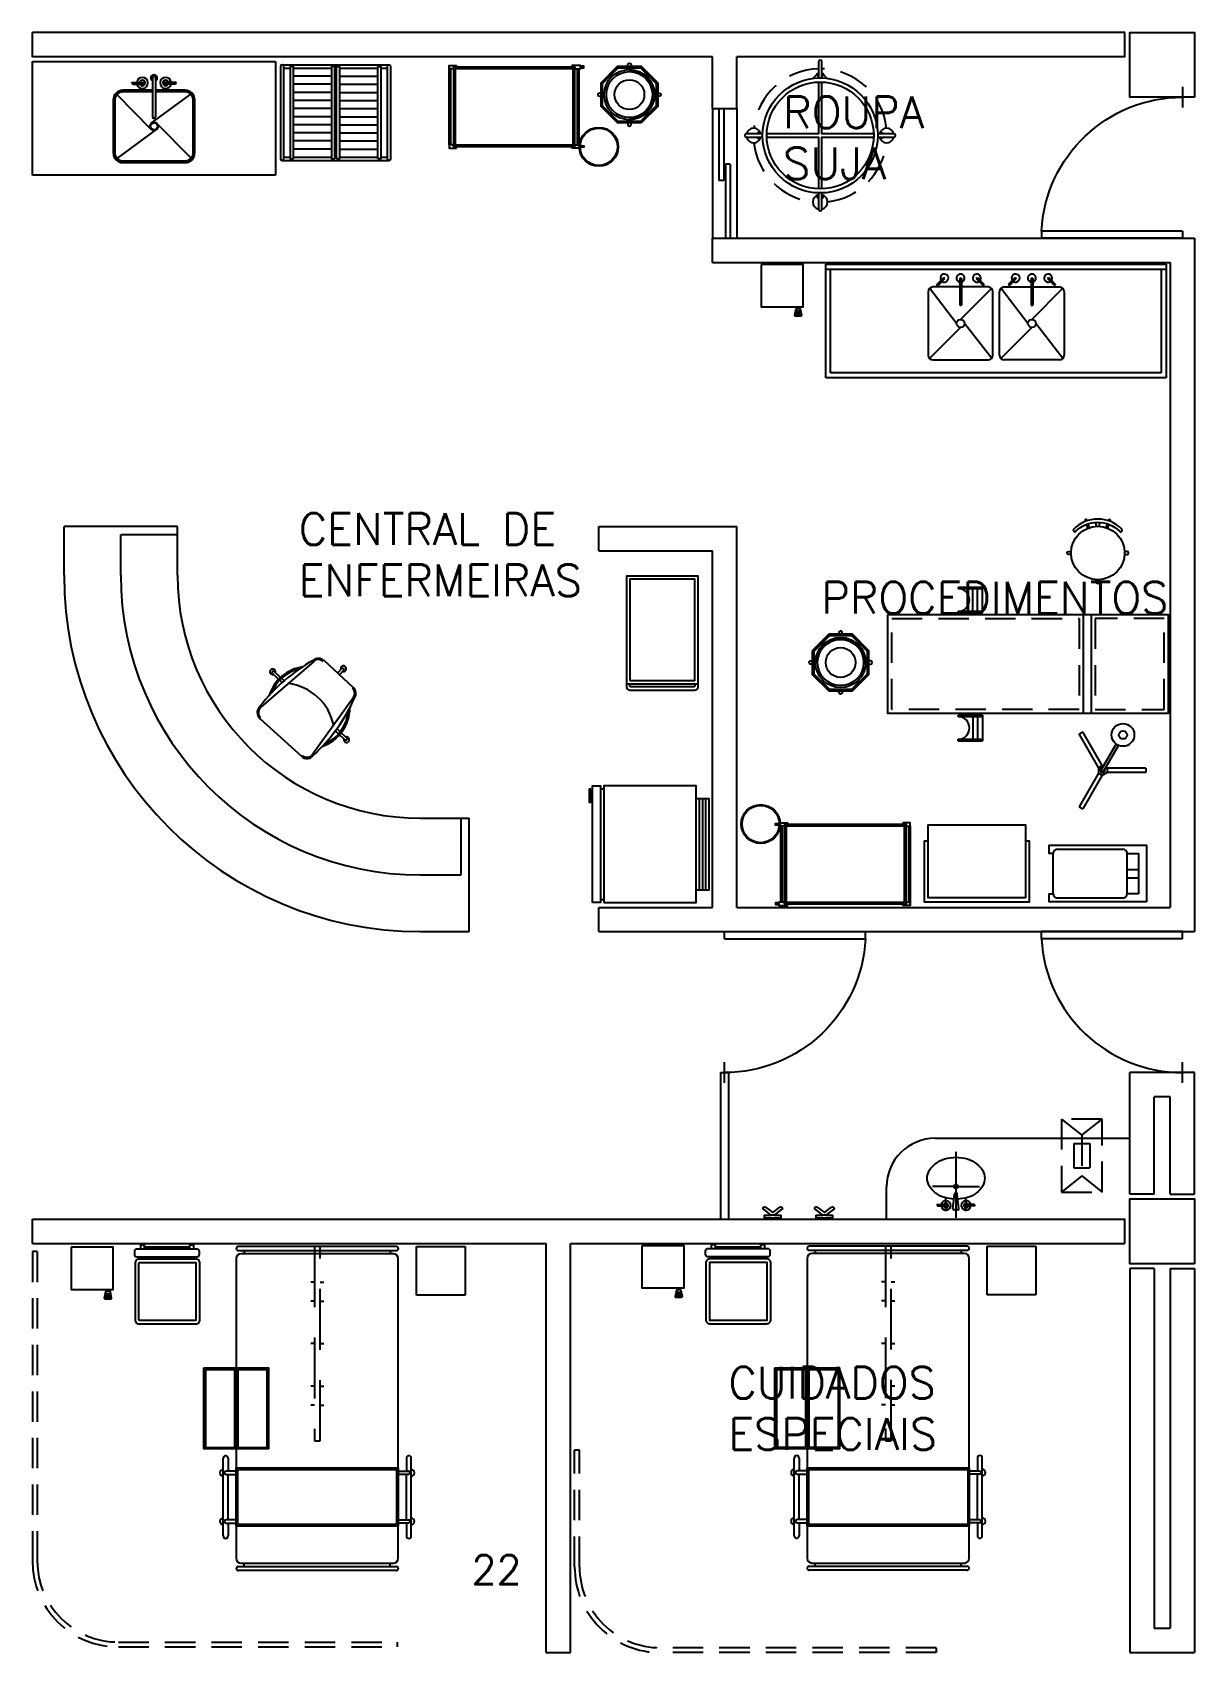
# Model space of a CAD drawing. Extents: x -358 to -207, y -206 to -105.
# Drawn here: x -288.48 to -281.31, y -165.43 to -155.43 of the extents above; entities that cross this region are included whole.
import ezdxf
from ezdxf.enums import TextEntityAlignment as Align

# ---------------------------------------------------------------- set-up
doc = ezdxf.new("R2010")
doc.units = 0
doc.header["$LTSCALE"] = 1.5
doc.header["$MEASUREMENT"] = 0
for name, pattern in [('$RECOVER_931206015150-52', [0]), ('HIDDEN', [0.375, 0.25, -0.125]), ('HIDDEN2', [0.1875, 0.125, -0.0625])]:
    doc.linetypes.add(name, pattern=pattern)
doc.layers.get('0').update_dxf_attribs({"linetype": 'CONTINUOUS'})
for name, color, linetype in [('8CMOB01', 8, 'CONTINUOUS'), ('9CCOLUMNA', 5, 'CONTINUOUS'), ('CCPTAS', 6, 'CONTINUOUS'), ('MSAN', 6, 'CONTINUOUS'), ('RCMURO01', 3, 'CONTINUOUS'), ('ZCTEXT01', 2, 'CONTINUOUS')]:
    doc.layers.add(name, color=color, linetype=linetype)
doc.styles.add('REG-60', font='ROMANS.shx', dxfattribs={"height": 0.195})
doc.styles.add('REG-80', font='ROMANS.shx', dxfattribs={"height": 0.27})

# ---------------------------------------------------------------- blocks, each defined once
blk = doc.blocks.new('PTA-D')
for p, q in [((0.95, 0), (0.95, 1)), ((0.95, 1), (1, 1)), ((1, 0), (1, 1)), ((-0.073, 0), (0.073, 0)), ((0.95, 0), (1, 0))]:
    blk.add_line(p, q)
blk.add_arc((1.002, -0.001), 1.002, 92.9928, 179.9448)
blk = doc.blocks.new('CORTINA1')
at = {"layer": '8CMOB01', "color": 8, "linetype": 'HIDDEN2'}
for p, q in [((-0.015, 0), (-0.015, -1.7)), ((-0.015, 0), (0.015, 0)), ((0.015, 0), (0.015, -1.7)), ((-0.515, -2.2), (-1.235, -2.2)), ((-0.515, -2.23), (-1.235, -2.23))]:
    blk.add_line(p, q, dxfattribs=at)
at = {"layer": '8CMOB01', "color": 8}
blk.add_line((-1.235, -2.2), (-1.235, -2.23), dxfattribs=at)
at = {"layer": '8CMOB01', "color": 8, "linetype": 'HIDDEN2'}
for radius in [0.5, 0.53]:
    blk.add_arc((-0.515, -1.7), radius, 270, 0, dxfattribs=at)
blk = doc.blocks.new('GAN-P')
blk.add_line((-0.009, -0.02), (0.009, -0.02))
blk.add_lwpolyline([(-0.044, -0.068, -1.447021), (-0.049, -0.05), (-0.009, -0.02), (-0.05, -0.02), (-0.05, 0), (0.05, 0), (0.05, -0.02), (0.009, -0.02), (0.049, -0.05, -1.447005), (0.044, -0.068), (0, -0.035), (-0.044, -0.068)], format="xyb", close=True)

msp = doc.modelspace()

# ---------------------------------------------------------------- linework, layer by layer
at = {"layer": '8CMOB01'}
for p, q in [((-286.94, -155.63), (-286.28, -155.63)), ((-286.93, -155.65), (-286.89, -155.65)), ((-286.63, -155.7), (-286.875, -155.7)), ((-286.87, -155.65), (-286.635, -155.65)), ((-286.615, -155.65), (-286.605, -155.65)), ((-286.59, -155.7), (-286.345, -155.7)), ((-286.585, -155.65), (-286.35, -155.65)), ((-286.33, -155.65), (-286.29, -155.65)), ((-285.908, -156.124), (-285.908, -155.654)), ((-285.898, -156.124), (-285.898, -155.654)), ((-285.118, -156.124), (-285.118, -155.654)), ((-285.108, -156.124), (-285.108, -155.654)), ((-283.63, -155.68), (-283.667, -155.717)), ((-283.61, -155.68), (-283.574, -155.717)), ((-286.63, -155.75), (-286.875, -155.75)), ((-286.63, -155.8), (-286.875, -155.8)), ((-286.59, -155.75), (-286.345, -155.75)), ((-286.59, -155.8), (-286.345, -155.8)), ((-286.63, -155.85), (-286.875, -155.85)), ((-286.63, -155.9), (-286.875, -155.9)), ((-286.59, -155.85), (-286.345, -155.85)), ((-286.59, -155.9), (-286.345, -155.9)), ((-286.63, -155.95), (-286.875, -155.95)), ((-286.63, -156), (-286.875, -156)), ((-286.59, -155.95), (-286.345, -155.95)), ((-286.59, -156), (-286.345, -156)), ((-286.63, -156.05), (-286.875, -156.05)), ((-286.63, -156.1), (-286.875, -156.1)), ((-286.59, -156.05), (-286.345, -156.05)), ((-286.59, -156.1), (-286.345, -156.1)), ((-286.93, -156.2), (-286.89, -156.2)), ((-286.63, -156.15), (-286.875, -156.15)), ((-286.87, -156.2), (-286.635, -156.2)), ((-286.615, -156.2), (-286.605, -156.2)), ((-286.59, -156.15), (-286.345, -156.15)), ((-286.585, -156.2), (-286.35, -156.2)), ((-286.33, -156.2), (-286.29, -156.2)), ((-286.94, -156.22), (-286.28, -156.22)), ((-283.984, -157.123), (-283.755, -157.123)), ((-283.777, -157.178), (-283.736, -157.178)), ((-283.776, -157.173), (-283.736, -157.173)), ((-283.775, -157.168), (-283.737, -157.168)), ((-283.774, -157.163), (-283.738, -157.163)), ((-283.773, -157.158), (-283.739, -157.158)), ((-283.772, -157.153), (-283.74, -157.153)), ((-283.771, -157.148), (-283.741, -157.148)), ((-283.759, -157.133), (-283.759, -157.123)), ((-283.754, -157.133), (-283.754, -157.123)), ((-281.984, -158.448), (-281.985, -158.443)), ((-281.968, -158.49), (-281.977, -158.466)), ((-281.959, -158.487), (-281.967, -158.463)), ((-281.917, -158.479), (-281.917, -158.454)), ((-281.897, -158.479), (-281.897, -158.454)), ((-281.855, -158.487), (-281.847, -158.463)), ((-281.846, -158.49), (-281.838, -158.466)), ((-281.831, -158.448), (-281.829, -158.443)), ((-282.769, -158.853), (-282.619, -158.853)), ((-282.769, -158.853), (-282.769, -158.863)), ((-282.769, -158.863), (-282.619, -158.863)), ((-282.679, -159.003), (-282.679, -158.863)), ((-282.649, -159.003), (-282.649, -158.863)), ((-282.619, -159.013), (-282.619, -158.853)), ((-282.769, -159.003), (-282.619, -159.003)), ((-282.769, -159.003), (-282.769, -159.013)), ((-282.769, -159.013), (-282.619, -159.013)), ((-281.998, -159.023), (-281.998, -159.631)), ((-281.948, -159.023), (-281.948, -159.631)), ((-286.743, -159.312), (-287.071, -159.594)), ((-286.993, -159.371), (-287.004, -159.383)), ((-286.961, -159.422), (-287.004, -159.383)), ((-286.949, -159.411), (-286.993, -159.371)), ((-286.501, -159.473), (-286.681, -159.307)), ((-286.597, -159.384), (-286.567, -159.351)), ((-286.585, -159.395), (-286.555, -159.363)), ((-286.555, -159.363), (-286.567, -159.351)), ((-286.939, -159.442), (-286.954, -159.428)), ((-286.926, -159.431), (-286.943, -159.416)), ((-286.499, -159.535), (-286.752, -159.886)), ((-287.077, -159.664), (-286.82, -159.898)), ((-282.769, -159.653), (-282.769, -159.643)), ((-282.769, -159.643), (-282.619, -159.643)), ((-282.769, -159.653), (-282.619, -159.653)), ((-282.679, -159.653), (-282.679, -159.793)), ((-282.649, -159.653), (-282.649, -159.793)), ((-282.619, -159.643), (-282.619, -159.803)), ((-286.612, -159.741), (-286.592, -159.759)), ((-286.602, -159.727), (-286.581, -159.747)), ((-286.585, -159.765), (-286.547, -159.8)), ((-286.575, -159.752), (-286.536, -159.788)), ((-286.547, -159.8), (-286.536, -159.788)), ((-282.769, -159.803), (-282.769, -159.793)), ((-282.769, -159.793), (-282.619, -159.793)), ((-282.022, -159.759), (-282, -159.747)), ((-281.902, -159.967), (-282.022, -159.759)), ((-281.88, -159.955), (-282, -159.747)), ((-282.769, -159.803), (-282.619, -159.803)), ((-281.884, -159.98), (-281.793, -159.823)), ((-281.871, -159.988), (-281.78, -159.831)), ((-281.902, -159.967), (-281.88, -159.955)), ((-281.902, -159.967), (-281.902, -160.002)), ((-281.872, -159.959), (-281.88, -159.955)), ((-281.88, -160.014), (-281.85, -159.997)), ((-281.85, -159.972), (-281.858, -159.967)), ((-281.61, -159.972), (-281.85, -159.972)), ((-281.85, -159.972), (-281.85, -159.997)), ((-281.61, -159.997), (-281.85, -159.997)), ((-281.61, -159.972), (-281.61, -159.997)), ((-281.902, -160.002), (-282.022, -160.21)), ((-281.88, -160.014), (-282, -160.222)), ((-281.902, -160.002), (-281.88, -160.014)), ((-282.022, -160.21), (-282, -160.222)), ((-283.865, -160.328), (-283.865, -160.798)), ((-283.855, -160.328), (-283.855, -160.798)), ((-283.075, -160.328), (-283.075, -160.798)), ((-283.065, -160.328), (-283.065, -160.798)), ((-282.157, -160.472), (-281.752, -160.472)), ((-281.727, -160.597), (-281.657, -160.597)), ((-281.727, -160.647), (-281.657, -160.647)), ((-286.705, -162.923), (-286.74, -162.923)), ((-283.183, -162.922), (-283.218, -162.922)), ((-288.242, -163.188), (-288.014, -163.188)), ((-288.017, -163.198), (-288.017, -163.188)), ((-288.012, -163.198), (-288.012, -163.188)), ((-286.74, -163.143), (-286.763, -163.143)), ((-286.705, -163.143), (-286.682, -163.143)), ((-284.72, -163.179), (-284.492, -163.179)), ((-284.495, -163.189), (-284.495, -163.179)), ((-284.49, -163.189), (-284.49, -163.179)), ((-283.218, -163.142), (-283.241, -163.142)), ((-283.183, -163.142), (-283.16, -163.142)), ((-288.035, -163.239), (-287.994, -163.239)), ((-288.035, -163.244), (-287.994, -163.244)), ((-288.034, -163.234), (-287.995, -163.234)), ((-288.033, -163.229), (-287.996, -163.229)), ((-288.032, -163.224), (-287.997, -163.224)), ((-288.031, -163.219), (-287.998, -163.219)), ((-288.03, -163.214), (-287.999, -163.214)), ((-286.74, -163.26), (-286.763, -163.26)), ((-286.705, -163.26), (-286.682, -163.26)), ((-284.513, -163.235), (-284.472, -163.235)), ((-284.512, -163.23), (-284.472, -163.23)), ((-284.511, -163.22), (-284.474, -163.22)), ((-284.511, -163.225), (-284.473, -163.225)), ((-284.51, -163.215), (-284.475, -163.215)), ((-284.509, -163.21), (-284.476, -163.21)), ((-284.508, -163.205), (-284.477, -163.205)), ((-283.218, -163.259), (-283.241, -163.259)), ((-283.183, -163.259), (-283.16, -163.259)), ((-286.74, -163.523), (-286.763, -163.523)), ((-286.705, -163.523), (-286.682, -163.523)), ((-283.218, -163.522), (-283.241, -163.522)), ((-283.183, -163.522), (-283.16, -163.522)), ((-286.74, -163.786), (-286.763, -163.786)), ((-286.705, -163.786), (-286.682, -163.786)), ((-283.218, -163.784), (-283.241, -163.784)), ((-283.183, -163.784), (-283.16, -163.784)), ((-286.74, -163.903), (-286.763, -163.903)), ((-286.705, -163.903), (-286.682, -163.903)), ((-283.218, -163.901), (-283.241, -163.901)), ((-283.183, -163.901), (-283.16, -163.901)), ((-286.74, -164.123), (-286.705, -164.123)), ((-283.218, -164.122), (-283.183, -164.122))]:
    msp.add_line(p, q, dxfattribs=at)
at = {"layer": '8CMOB01', "ltscale": 0.06}
for p, q in [((-287.585, -158.48), (-288.285, -158.48)), ((-288.285, -158.78), (-288.285, -158.48)), ((-287.585, -158.78), (-287.585, -158.48)), ((-287.935, -158.78), (-287.935, -158.53)), ((-287.585, -158.53), (-287.935, -158.53)), ((-286.085, -160.28), (-285.785, -160.28)), ((-285.835, -160.63), (-285.835, -160.28)), ((-285.785, -160.98), (-285.785, -160.28)), ((-286.085, -160.63), (-285.835, -160.63)), ((-286.085, -160.98), (-285.785, -160.98))]:
    msp.add_line(p, q, dxfattribs=at)
at = {"layer": '8CMOB01', "color": 8}
for p, q in [((-284.955, -160.101), (-284.975, -160.101)), ((-284.365, -160.721), (-284.365, -160.161)), ((-284.345, -160.721), (-284.345, -160.161)), ((-284.325, -160.721), (-284.325, -160.161)), ((-287.223, -162.998), (-287.223, -164.848)), ((-286.235, -162.923), (-287.21, -162.923)), ((-287.21, -162.948), (-286.235, -162.948)), ((-286.253, -162.968), (-287.193, -162.968)), ((-287.173, -162.948), (-287.173, -162.968)), ((-286.273, -162.948), (-286.273, -162.968)), ((-286.223, -164.848), (-286.223, -162.998)), ((-286.111, -163.223), (-286.111, -162.923)), ((-286.111, -162.923), (-285.811, -162.923)), ((-285.811, -162.923), (-285.811, -163.223)), ((-283.7, -162.997), (-283.7, -164.847)), ((-282.713, -162.922), (-283.688, -162.922)), ((-283.688, -162.947), (-282.713, -162.947)), ((-282.73, -162.967), (-283.67, -162.967)), ((-283.65, -162.947), (-283.65, -162.967)), ((-282.75, -162.947), (-282.75, -162.967)), ((-282.7, -164.847), (-282.7, -162.997)), ((-282.589, -163.222), (-282.589, -162.922)), ((-282.589, -162.922), (-282.289, -162.922)), ((-282.289, -162.922), (-282.289, -163.222)), ((-285.811, -163.223), (-286.111, -163.223)), ((-282.289, -163.222), (-282.589, -163.222)), ((-287.303, -164.71), (-287.303, -164.23)), ((-287.273, -164.23), (-287.273, -164.31)), ((-287.223, -164.29), (-286.223, -164.29)), ((-287.223, -164.65), (-287.223, -164.29)), ((-286.223, -164.29), (-286.223, -164.65)), ((-286.173, -164.23), (-286.173, -164.31)), ((-286.143, -164.71), (-286.143, -164.23)), ((-283.78, -164.709), (-283.78, -164.229)), ((-283.75, -164.229), (-283.75, -164.309)), ((-283.7, -164.289), (-282.7, -164.289)), ((-283.7, -164.649), (-283.7, -164.289)), ((-283.69, -164.299), (-282.71, -164.299)), ((-283.69, -164.639), (-283.69, -164.299)), ((-282.71, -164.299), (-282.71, -164.639)), ((-282.7, -164.289), (-282.7, -164.649)), ((-282.65, -164.229), (-282.65, -164.309)), ((-282.62, -164.709), (-282.62, -164.229)), ((-287.223, -164.31), (-287.285, -164.31)), ((-287.285, -164.33), (-287.223, -164.33)), ((-287.273, -164.61), (-287.273, -164.33)), ((-287.213, -164.3), (-286.233, -164.3)), ((-287.213, -164.64), (-287.213, -164.3)), ((-286.233, -164.3), (-286.233, -164.64)), ((-286.223, -164.31), (-286.16, -164.31)), ((-286.16, -164.33), (-286.223, -164.33)), ((-286.173, -164.61), (-286.173, -164.33)), ((-283.7, -164.309), (-283.763, -164.309)), ((-283.763, -164.329), (-283.7, -164.329)), ((-283.75, -164.609), (-283.75, -164.329)), ((-282.7, -164.309), (-282.637, -164.309)), ((-282.637, -164.329), (-282.7, -164.329)), ((-282.65, -164.609), (-282.65, -164.329)), ((-287.223, -164.61), (-287.285, -164.61)), ((-287.285, -164.63), (-287.223, -164.63)), ((-287.273, -164.63), (-287.273, -164.71)), ((-286.223, -164.65), (-287.223, -164.65)), ((-286.233, -164.64), (-287.213, -164.64)), ((-286.223, -164.61), (-286.16, -164.61)), ((-286.16, -164.63), (-286.223, -164.63)), ((-286.173, -164.63), (-286.173, -164.71)), ((-283.7, -164.609), (-283.763, -164.609)), ((-283.763, -164.629), (-283.7, -164.629)), ((-283.75, -164.629), (-283.75, -164.709)), ((-282.7, -164.649), (-283.7, -164.649)), ((-282.71, -164.639), (-283.69, -164.639)), ((-282.7, -164.609), (-282.637, -164.609)), ((-282.637, -164.629), (-282.7, -164.629)), ((-282.65, -164.629), (-282.65, -164.709)), ((-287.21, -164.898), (-286.235, -164.898)), ((-287.193, -164.878), (-286.253, -164.878)), ((-287.173, -164.898), (-287.173, -164.878)), ((-286.273, -164.898), (-286.273, -164.878)), ((-283.688, -164.897), (-282.713, -164.897)), ((-283.67, -164.877), (-282.73, -164.877)), ((-283.65, -164.897), (-283.65, -164.877)), ((-282.75, -164.897), (-282.75, -164.877)), ((-286.235, -164.923), (-287.21, -164.923)), ((-282.713, -164.922), (-283.688, -164.922)), ((-286.23, -165.365), (-286.23, -165.395))]:
    msp.add_line(p, q, dxfattribs=at)
at = {"layer": '8CMOB01', "color": 8, "linetype": 'HIDDEN2'}
for p, q in [((-282.131, -162.137), (-282.006, -162.237)), ((-281.881, -162.137), (-282.131, -162.137)), ((-282.131, -162.137), (-282.131, -162.587)), ((-282.006, -162.237), (-281.881, -162.137)), ((-281.881, -162.587), (-281.881, -162.137)), ((-282.056, -162.287), (-282.056, -162.437)), ((-282.056, -162.287), (-281.956, -162.287)), ((-282.006, -162.237), (-282.006, -162.487)), ((-281.956, -162.287), (-281.956, -162.437)), ((-282.006, -162.487), (-282.131, -162.587)), ((-282.056, -162.437), (-281.956, -162.437)), ((-282.006, -162.487), (-281.881, -162.587)), ((-282.131, -162.587), (-281.881, -162.587)), ((-288.48, -162.955), (-288.48, -164.865)), ((-288.45, -162.955), (-288.48, -162.955)), ((-288.45, -162.955), (-288.45, -164.865)), ((-287.95, -165.365), (-286.23, -165.365)), ((-287.95, -165.395), (-286.23, -165.395))]:
    msp.add_line(p, q, dxfattribs=at)
at = {"layer": '8CMOB01', "linetype": 'ByBlock'}
for p, q in [((-287.814, -162.914), (-287.788, -162.914)), ((-287.814, -162.914), (-287.814, -162.939)), ((-287.814, -162.987), (-287.814, -163.001)), ((-287.788, -162.939), (-287.788, -162.914)), ((-287.788, -162.926), (-287.511, -162.926)), ((-287.788, -163.001), (-287.788, -162.987)), ((-287.511, -162.914), (-287.484, -162.914)), ((-287.511, -162.914), (-287.511, -162.939)), ((-287.511, -162.987), (-287.511, -163.001)), ((-287.484, -162.939), (-287.484, -162.914)), ((-287.484, -163.001), (-287.484, -162.987)), ((-284.292, -162.912), (-284.266, -162.912)), ((-284.292, -162.912), (-284.292, -162.937)), ((-284.292, -162.986), (-284.292, -163)), ((-284.266, -162.937), (-284.266, -162.912)), ((-284.266, -162.925), (-283.988, -162.925)), ((-284.266, -163), (-284.266, -162.986)), ((-283.988, -162.912), (-283.962, -162.912)), ((-283.988, -162.912), (-283.988, -162.937)), ((-283.988, -162.986), (-283.988, -163)), ((-283.962, -162.937), (-283.962, -162.912)), ((-283.962, -163), (-283.962, -162.986)), ((-287.472, -163.024), (-287.822, -163.024)), ((-287.469, -163.376), (-287.469, -163.026)), ((-283.95, -163.022), (-284.3, -163.022)), ((-283.947, -163.375), (-283.947, -163.025))]:
    msp.add_line(p, q, dxfattribs=at)
at = {"layer": '8CMOB01', "linetype": 'HIDDEN'}
for p, q in [((-286.74, -162.923), (-286.74, -164.123)), ((-286.705, -164.123), (-286.705, -162.923)), ((-283.218, -162.922), (-283.218, -164.122)), ((-283.183, -164.122), (-283.183, -162.922))]:
    msp.add_line(p, q, dxfattribs=at)
at = {"layer": '8CMOB01', "color": 8, "linetype": 'Continuous'}
for p, q in [((-287.413, -163.683), (-287.413, -164.163)), ((-287.413, -163.683), (-287.233, -163.683)), ((-287.233, -163.683), (-287.233, -164.163)), ((-287.223, -163.673), (-287.223, -164.173)), ((-287.213, -163.683), (-287.213, -164.163)), ((-287.213, -163.683), (-287.033, -163.683)), ((-287.033, -163.683), (-287.033, -164.163)), ((-283.89, -163.682), (-283.89, -164.162)), ((-283.89, -163.682), (-283.71, -163.682)), ((-283.71, -163.682), (-283.71, -164.162)), ((-283.7, -163.672), (-283.7, -164.172)), ((-283.69, -163.682), (-283.69, -164.162)), ((-283.69, -163.682), (-283.51, -163.682)), ((-283.51, -163.682), (-283.51, -164.162)), ((-287.413, -164.163), (-287.233, -164.163)), ((-287.213, -164.163), (-287.033, -164.163)), ((-283.89, -164.162), (-283.71, -164.162)), ((-283.69, -164.162), (-283.51, -164.162))]:
    msp.add_line(p, q, dxfattribs=at)
at = {"layer": '8CMOB01'}
for points in [[(-286.93, -155.64, 1), (-286.95, -155.64), (-286.95, -156.21, 1), (-286.93, -156.21)], [(-286.29, -155.64, -1), (-286.27, -155.64), (-286.27, -156.21, -1), (-286.29, -156.21)], [(-283.743, -157.136), (-283.736, -157.176, -0.487928), (-283.74, -157.182), (-283.772, -157.182, -0.487928), (-283.777, -157.176), (-283.769, -157.136, -0.344151), (-283.764, -157.133), (-283.748, -157.133, -0.344151)], [(-282.056, -158.495, 1), (-282.042, -158.509, -0.414214), (-281.773, -158.509, 1), (-281.759, -158.495, 0.414214)], [(-288.001, -163.202), (-287.994, -163.242, -0.487928), (-287.999, -163.248), (-288.03, -163.248, -0.487928), (-288.035, -163.242), (-288.027, -163.202, -0.344151), (-288.023, -163.198), (-288.006, -163.198, -0.344151)], [(-284.479, -163.193), (-284.472, -163.232, -0.487928), (-284.477, -163.239), (-284.508, -163.239, -0.487928), (-284.513, -163.232), (-284.505, -163.193, -0.344151), (-284.501, -163.189), (-284.484, -163.189, -0.344151)]]:
    msp.add_lwpolyline(points, format="xyb", close=True, dxfattribs=at)
for points in [[(-286.87, -156.21), (-286.87, -155.64), (-286.89, -155.64), (-286.89, -156.21)], [(-286.615, -156.21), (-286.615, -155.64), (-286.635, -155.64), (-286.635, -156.21)], [(-286.605, -156.21), (-286.605, -155.64), (-286.585, -155.64), (-286.585, -156.21)], [(-286.35, -156.21), (-286.35, -155.64), (-286.33, -155.64), (-286.33, -156.21)], [(-285.883, -155.644), (-285.883, -156.134), (-285.133, -156.134), (-285.133, -155.644)], [(-285.873, -155.654), (-285.873, -156.124), (-285.143, -156.124), (-285.143, -155.654)], [(-284.725, -155.989), (-284.87, -155.989), (-284.972, -155.887), (-284.972, -155.742), (-284.87, -155.639), (-284.725, -155.639), (-284.622, -155.742), (-284.622, -155.887)], [(-284.729, -155.979), (-284.866, -155.979), (-284.962, -155.883), (-284.962, -155.746), (-284.866, -155.649), (-284.729, -155.649), (-284.632, -155.746), (-284.632, -155.883)], [(-284.782, -155.659), (-284.782, -155.654), (-284.812, -155.654), (-284.812, -155.659)], [(-284.782, -155.969), (-284.782, -155.974), (-284.812, -155.974), (-284.812, -155.969)], [(-283.984, -156.863), (-283.984, -157.123), (-283.724, -157.123), (-283.724, -156.863)], [(-284.815, -159.45), (-284.373, -159.45), (-284.373, -158.785), (-284.815, -158.785)], [(-284.795, -159.43), (-284.393, -159.43), (-284.393, -158.805), (-284.795, -158.805)], [(-283.203, -159.023), (-281.473, -159.023), (-281.473, -159.633), (-283.203, -159.633)], [(-283.669, -159.247), (-283.669, -159.392), (-283.566, -159.494), (-283.421, -159.494), (-283.319, -159.392), (-283.319, -159.247), (-283.421, -159.144), (-283.566, -159.144)], [(-283.659, -159.251), (-283.659, -159.388), (-283.562, -159.484), (-283.425, -159.484), (-283.329, -159.388), (-283.329, -159.251), (-283.425, -159.154), (-283.562, -159.154)], [(-283.649, -159.304), (-283.654, -159.304), (-283.654, -159.334), (-283.649, -159.334)], [(-283.339, -159.304), (-283.334, -159.304), (-283.334, -159.334), (-283.339, -159.334)], [(-283.09, -160.808), (-283.09, -160.318), (-283.84, -160.318), (-283.84, -160.808)], [(-283.1, -160.798), (-283.1, -160.328), (-283.83, -160.328), (-283.83, -160.798)], [(-282.353, -160.771), (-282.953, -160.771), (-282.953, -160.321), (-282.353, -160.321)], [(-281.607, -160.797), (-282.207, -160.797), (-282.207, -160.747), (-282.182, -160.747), (-282.182, -160.497), (-282.207, -160.497), (-282.207, -160.447), (-281.607, -160.447)], [(-281.657, -160.747), (-281.727, -160.747), (-281.727, -160.497), (-281.657, -160.497)], [(-288.242, -162.928), (-288.242, -163.188), (-287.982, -163.188), (-287.982, -162.928)], [(-284.72, -162.919), (-284.72, -163.179), (-284.46, -163.179), (-284.46, -162.919)]]:
    msp.add_lwpolyline(points, close=True, dxfattribs=at)
for points in [[(-285.863, -155.634), (-285.863, -155.644), (-285.883, -155.644), (-285.883, -155.654), (-285.908, -155.654), (-285.908, -155.634), (-285.863, -155.634)], [(-285.153, -155.634), (-285.153, -155.644), (-285.133, -155.644), (-285.133, -155.654), (-285.098, -155.654), (-285.098, -155.634), (-285.153, -155.634)], [(-285.098, -155.649), (-285.078, -155.649), (-285.078, -155.639), (-285.098, -155.639)], [(-285.863, -156.144), (-285.863, -156.134), (-285.883, -156.134), (-285.883, -156.124), (-285.908, -156.124), (-285.908, -156.144), (-285.863, -156.144)], [(-285.153, -156.144), (-285.153, -156.134), (-285.133, -156.134), (-285.133, -156.124), (-285.098, -156.124), (-285.098, -156.144), (-285.153, -156.144)], [(-285.098, -156.129), (-285.078, -156.129), (-285.078, -156.139), (-285.098, -156.139)], [(-281.974, -158.444), (-281.976, -158.439)], [(-281.84, -158.444), (-281.838, -158.439)], [(-283.875, -160.323), (-283.895, -160.323), (-283.895, -160.313), (-283.875, -160.313)], [(-283.82, -160.308), (-283.82, -160.318), (-283.84, -160.318), (-283.84, -160.328), (-283.875, -160.328), (-283.875, -160.308), (-283.82, -160.308)], [(-283.11, -160.308), (-283.11, -160.318), (-283.09, -160.318), (-283.09, -160.328), (-283.065, -160.328), (-283.065, -160.308), (-283.11, -160.308)], [(-282.953, -160.421), (-282.978, -160.421), (-282.978, -160.796), (-282.328, -160.796), (-282.328, -160.421), (-282.353, -160.421)], [(-283.82, -160.818), (-283.82, -160.808), (-283.84, -160.808), (-283.84, -160.798), (-283.875, -160.798), (-283.875, -160.818), (-283.82, -160.818)], [(-283.11, -160.818), (-283.11, -160.808), (-283.09, -160.808), (-283.09, -160.798), (-283.065, -160.798), (-283.065, -160.818), (-283.11, -160.818)], [(-283.875, -160.803), (-283.895, -160.803), (-283.895, -160.813), (-283.875, -160.813)]]:
    msp.add_lwpolyline(points, dxfattribs=at)
for points in [[(-284.807, -155.639), (-284.807, -155.629, -1), (-284.787, -155.629), (-284.787, -155.639)], [(-284.797, -155.969), (-284.797, -155.964, 1), (-284.797, -155.664), (-284.797, -155.659)], [(-283.61, -155.712), (-283.61, -155.611, 1), (-283.63, -155.611), (-283.63, -155.712)], [(-283.63, -155.737), (-283.63, -156.056), (-283.95, -156.056, 1)], [(-283.291, -156.056), (-283.61, -156.056), (-283.61, -155.737, 1)], [(-284.972, -155.804), (-284.982, -155.804, 1), (-284.982, -155.824), (-284.972, -155.824)], [(-284.622, -155.804), (-284.612, -155.804, -1), (-284.612, -155.824), (-284.622, -155.824)], [(-284.807, -155.989), (-284.807, -155.999, 1), (-284.787, -155.999), (-284.787, -155.989)], [(-283.975, -156.056), (-284.075, -156.056, 1), (-284.075, -156.076), (-283.975, -156.076)], [(-283.95, -156.076), (-283.63, -156.076), (-283.63, -156.396, 1)], [(-283.61, -156.396), (-283.61, -156.076), (-283.291, -156.076, 1)], [(-283.266, -156.076), (-283.165, -156.076, 1), (-283.165, -156.056), (-283.266, -156.056)], [(-283.63, -156.421), (-283.63, -156.521, 1), (-283.61, -156.521), (-283.61, -156.421)], [(-282.072, -158.653), (-282.087, -158.653, -1), (-282.087, -158.633), (-282.072, -158.633)], [(-281.742, -158.653), (-281.727, -158.653, 1), (-281.727, -158.633), (-281.742, -158.633)], [(-281.917, -158.808), (-281.917, -158.823, 1), (-281.897, -158.823), (-281.897, -158.808)], [(-283.649, -159.319), (-283.644, -159.319, -1), (-283.344, -159.319), (-283.339, -159.319)], [(-283.484, -159.144), (-283.484, -159.134, 1), (-283.504, -159.134), (-283.504, -159.144)], [(-283.669, -159.329), (-283.679, -159.329, -1), (-283.679, -159.309), (-283.669, -159.309)], [(-283.319, -159.329), (-283.309, -159.329, 1), (-283.309, -159.309), (-283.319, -159.309)], [(-284.815, -159.45), (-284.815, -159.47, 0.414214), (-284.795, -159.49), (-284.393, -159.49, 0.414214), (-284.373, -159.47), (-284.373, -159.45)], [(-284.393, -159.45), (-284.393, -159.46, -0.414214), (-284.403, -159.47), (-284.785, -159.47, -0.414214), (-284.795, -159.46), (-284.795, -159.45)], [(-283.484, -159.494), (-283.484, -159.504, -1), (-283.504, -159.504), (-283.504, -159.494)], [(-282.182, -160.747, 0.414214), (-282.157, -160.772), (-281.752, -160.772, 0.414214), (-281.727, -160.747)]]:
    msp.add_lwpolyline(points, format="xyb", dxfattribs=at)
at = {"layer": '8CMOB01', "linetype": 'HIDDEN2'}
for points in [[(-283.178, -159.048), (-282.023, -159.048), (-282.023, -159.608), (-283.178, -159.608)], [(-281.498, -159.608), (-281.498, -159.048), (-281.923, -159.048), (-281.923, -159.608)]]:
    msp.add_lwpolyline(points, close=True, dxfattribs=at)
at = {"layer": '8CMOB01', "color": 8}
for points in [[(-285.025, -160.801), (-285.025, -160.081), (-284.975, -160.081), (-284.975, -160.801)], [(-284.955, -160.801), (-284.385, -160.801), (-284.385, -160.081), (-284.955, -160.081)], [(-285.035, -160.101), (-285.045, -160.101), (-285.045, -160.181), (-285.035, -160.181)]]:
    msp.add_lwpolyline(points, close=True, dxfattribs=at)
for points in [[(-284.385, -160.721), (-284.305, -160.721), (-284.305, -160.161), (-284.385, -160.161)], [(-284.975, -160.781), (-284.955, -160.781)]]:
    msp.add_lwpolyline(points, dxfattribs=at)
at = {"layer": '8CMOB01', "linetype": 'ByBlock'}
for points in [[(-287.465, -162.939), (-287.836, -162.939, 0.414214), (-287.851, -162.954), (-287.851, -162.972, 0.414214), (-287.836, -162.987), (-287.465, -162.987, 0.414214), (-287.45, -162.972), (-287.45, -162.954, 0.414214)], [(-283.943, -162.937), (-284.314, -162.937, 0.414214), (-284.329, -162.952), (-284.329, -162.971, 0.414214), (-284.314, -162.986), (-283.943, -162.986, 0.414214), (-283.928, -162.971), (-283.928, -162.952, 0.414214)], [(-287.472, -163.001), (-287.822, -163.001, 0.414214), (-287.847, -163.026), (-287.847, -163.376, 0.414214), (-287.822, -163.401), (-287.472, -163.401, 0.414214), (-287.447, -163.376), (-287.447, -163.026, 0.414214)], [(-283.95, -163), (-284.3, -163, 0.414214), (-284.325, -163.025), (-284.325, -163.375, 0.414214), (-284.3, -163.4), (-283.95, -163.4, 0.414214), (-283.925, -163.375), (-283.925, -163.025, 0.414214)]]:
    msp.add_lwpolyline(points, format="xyb", close=True, dxfattribs=at)
for points in [[(-287.825, -163.026), (-287.825, -163.376)], [(-284.303, -163.025), (-284.303, -163.375)], [(-287.822, -163.379), (-287.472, -163.379)], [(-284.3, -163.378), (-283.95, -163.378)]]:
    msp.add_lwpolyline(points, dxfattribs=at)
at = {"layer": '8CMOB01', "color": 8, "linetype": 'Continuous'}
for points in [[(-287.423, -163.673), (-287.023, -163.673), (-287.023, -164.173), (-287.423, -164.173)], [(-283.9, -163.672), (-283.5, -163.672), (-283.5, -164.172), (-283.9, -164.172)]]:
    msp.add_lwpolyline(points, close=True, dxfattribs=at)
at = {"layer": '8CMOB01'}
for centre, radius in [((-284.797, -155.814), 0.155), ((-284.797, -155.814), 0.142), ((-284.797, -155.814), 0.092), ((-283.62, -156.066), 0.355), ((-283.62, -156.066), 0.33), ((-284.986, -156.136), 0.12), ((-284.986, -156.136), 0.115), ((-281.907, -158.643), 0.165), ((-283.494, -159.319), 0.155), ((-283.494, -159.319), 0.142), ((-283.494, -159.319), 0.092), ((-281.752, -159.766), 0.07), ((-281.752, -159.766), 0.025), ((-283.987, -160.316), 0.12), ((-283.987, -160.316), 0.115)]:
    msp.add_circle(centre, radius, dxfattribs=at)
at = {"layer": '8CMOB01', "linetype": 'HIDDEN2'}
for start, end in [(91.3893, 173.7365), (6.2635, 88.6107), (186.2635, 263.7365), (276.2635, 353.7365)]:
    msp.add_arc((-283.62, -156.066), 0.412, start, end, dxfattribs=at)
at = {"layer": '8CMOB01'}
for centre, radius, start, end in [((-283.63, -155.69), 0.01, 90, 270), ((-283.61, -155.69), 0.01, 270, 90), ((-284.03, -156.066), 0.045, 12.8396, 167.1604), ((-284.03, -156.066), 0.045, 192.8396, 347.1604), ((-283.997, -156.056), 0.01, 0, 180), ((-283.997, -156.076), 0.01, 180, 0), ((-283.21, -156.066), 0.045, 12.8396, 167.1604), ((-283.244, -156.056), 0.01, 0, 180), ((-283.244, -156.076), 0.01, 180, 0), ((-283.21, -156.066), 0.045, 192.8396, 347.1604), ((-283.62, -156.476), 0.045, 102.8396, 257.1604), ((-283.63, -156.443), 0.01, 90, 270), ((-283.62, -156.476), 0.045, 282.8396, 77.1604), ((-283.61, -156.443), 0.01, 270, 90), ((-281.981, -158.441), 0.005, 19.3489, 200.6511), ((-281.834, -158.441), 0.005, 339.3489, 160.6511), ((-282.769, -158.933), 0.07, 270.1612, 89.8388), ((-286.715, -159.344), 0.05, 47.5692, 130.788), ((-286.213, -160.258), 1.092, 119.3506, 142.2253), ((-286.776, -159.597), 0.254, 98.1195, 162.7966), ((-286.998, -159.376), 0.017, 345.1558, 286.7859), ((-286.776, -159.597), 0.246, 102.5822, 158.3338), ((-286.715, -159.344), 0.0431, 47.5692, 130.788), ((-286.561, -159.357), 0.017, 255.1558, 196.7859), ((-286.943, -159.775), 0.329, 12.2512, 82.8872), ((-286.534, -159.51), 0.0431, 324.3505, 47.5692), ((-286.534, -159.51), 0.05, 324.3505, 47.5692), ((-287.043, -159.627), 0.05, 130.788, 227.5692), ((-287.043, -159.627), 0.0431, 130.788, 227.5692), ((-287.489, -159.091), 1.092, 312.9131, 335.7878), ((-286.776, -159.597), 0.254, 289.2424, 0.0193), ((-286.776, -159.597), 0.246, 293.1938, 356.0678), ((-282.769, -159.723), 0.07, 270.1612, 89.8388), ((-286.542, -159.795), 0.017, 165.1558, 106.7859), ((-286.787, -159.861), 0.05, 227.5692, 324.3505), ((-286.787, -159.861), 0.0431, 227.5692, 324.3505), ((-281.878, -159.984), 0.015, 92.231, 27.769), ((-281.878, -159.984), 0.008, 150, 330), ((-282.157, -160.497), 0.025, 90, 180), ((-281.752, -160.497), 0.025, 0, 90)]:
    msp.add_arc(centre, radius, start, end, dxfattribs=at)
at = {"layer": '8CMOB01', "ltscale": 0.06}
for radius in [2.2, 1.85, 1.5]:
    msp.add_arc((-286.085, -158.78), radius, 180, 270, dxfattribs=at)
at = {"layer": '8CMOB01', "color": 8}
for centre, radius, start, end in [((-287.21, -162.936), 0.0125, 90, 270), ((-287.193, -162.998), 0.03, 90, 180), ((-286.253, -162.998), 0.03, 0, 90), ((-286.235, -162.936), 0.0125, 270, 90), ((-283.688, -162.934), 0.0125, 90, 270), ((-283.67, -162.997), 0.03, 90, 180), ((-282.73, -162.997), 0.03, 0, 90), ((-282.713, -162.934), 0.0125, 270, 90), ((-287.288, -164.23), 0.015, 0, 180), ((-286.158, -164.23), 0.015, 0, 180), ((-283.78, -164.319), 0.02, 90, 270), ((-283.765, -164.229), 0.015, 0, 180), ((-282.635, -164.229), 0.015, 0, 180), ((-282.62, -164.319), 0.02, 270, 90), ((-287.303, -164.32), 0.02, 90, 270), ((-287.285, -164.32), 0.01, 90, 270), ((-286.16, -164.32), 0.01, 270, 90), ((-286.143, -164.32), 0.02, 270, 90), ((-283.763, -164.319), 0.01, 90, 270), ((-282.637, -164.319), 0.01, 270, 90), ((-283.78, -164.619), 0.02, 90, 270), ((-282.62, -164.619), 0.02, 270, 90), ((-287.303, -164.62), 0.02, 90, 270), ((-287.285, -164.62), 0.01, 90, 270), ((-286.16, -164.62), 0.01, 270, 90), ((-286.143, -164.62), 0.02, 270, 90), ((-283.763, -164.619), 0.01, 90, 270), ((-282.637, -164.619), 0.01, 270, 90), ((-287.288, -164.71), 0.015, 180, 0), ((-286.158, -164.71), 0.015, 180, 0), ((-283.765, -164.709), 0.015, 180, 0), ((-282.635, -164.709), 0.015, 180, 0), ((-287.193, -164.848), 0.03, 180, 270), ((-287.21, -164.911), 0.0125, 90, 270), ((-286.253, -164.848), 0.03, 270, 0), ((-286.235, -164.911), 0.0125, 270, 90), ((-283.67, -164.847), 0.03, 180, 270), ((-283.688, -164.909), 0.0125, 90, 270), ((-282.73, -164.847), 0.03, 270, 0), ((-282.713, -164.909), 0.0125, 270, 90)]:
    msp.add_arc(centre, radius, start, end, dxfattribs=at)
at = {"layer": '8CMOB01', "linetype": 'ByBlock'}
for centre, start, end in [((-287.822, -163.026), 90, 180), ((-287.472, -163.026), 0, 90), ((-284.3, -163.025), 90, 180), ((-283.95, -163.025), 0, 90), ((-287.822, -163.376), 180, 270), ((-287.472, -163.376), 270, 0), ((-284.3, -163.375), 180, 270), ((-283.95, -163.375), 270, 0)]:
    msp.add_arc(centre, 0.0029, start, end, dxfattribs=at)
at = {"layer": '8CMOB01', "color": 8, "linetype": 'HIDDEN2'}
for radius in [0.53, 0.5]:
    msp.add_arc((-287.95, -164.865), radius, 180, 270, dxfattribs=at)
at = {"layer": '9CCOLUMNA'}
for points in [[(-281.31, -155.83), (-281.71, -155.83), (-281.71, -155.43), (-281.31, -155.43)], [(-281.31, -155.83), (-281.71, -155.83), (-281.71, -155.43), (-281.31, -155.43)], [(-281.31, -163.03), (-281.71, -163.03), (-281.71, -162.63), (-281.31, -162.63)]]:
    msp.add_lwpolyline(points, close=True, dxfattribs=at)
at = {"layer": 'CCPTAS'}
for p, q in [((-284.285, -155.9), (-284.285, -156.7)), ((-284.245, -155.9), (-284.245, -156.344)), ((-284.215, -155.9), (-284.215, -156.344)), ((-284.135, -155.9), (-284.135, -156.7)), ((-284.175, -156.244), (-284.205, -156.244)), ((-284.205, -156.244), (-284.205, -156.7)), ((-284.175, -156.244), (-284.175, -156.7)), ((-284.215, -156.344), (-284.245, -156.344)), ((-284.235, -161.85), (-284.235, -162.755)), ((-284.235, -161.85), (-284.185, -161.85)), ((-284.185, -161.85), (-284.185, -162.755))]:
    msp.add_line(p, q, dxfattribs=at)
at = {"layer": 'MSAN', "color": 6}
for p, q in [((-288.48, -156.31), (-288.48, -155.61)), ((-288.48, -155.61), (-286.98, -155.61)), ((-286.98, -155.61), (-286.98, -156.31)), ((-286.98, -156.31), (-288.48, -156.31)), ((-283.586, -157.561), (-283.586, -156.861)), ((-283.586, -156.861), (-281.486, -156.861)), ((-283.586, -156.891), (-281.486, -156.891)), ((-283.556, -157.531), (-283.556, -156.891)), ((-281.516, -156.891), (-281.516, -157.531)), ((-281.486, -156.861), (-281.486, -157.561)), ((-282.9, -156.985), (-282.857, -156.942)), ((-282.893, -156.992), (-282.9, -156.985)), ((-282.893, -156.992), (-282.85, -156.949)), ((-282.85, -156.949), (-282.857, -156.942)), ((-282.759, -156.946), (-282.759, -157.113)), ((-282.759, -156.946), (-282.749, -156.946)), ((-282.749, -156.946), (-282.749, -157.113)), ((-282.657, -156.949), (-282.65, -156.942)), ((-282.657, -156.949), (-282.615, -156.992)), ((-282.65, -156.942), (-282.608, -156.985)), ((-282.615, -156.992), (-282.608, -156.985)), ((-282.417, -156.942), (-282.46, -156.985)), ((-282.46, -156.985), (-282.453, -156.992)), ((-282.41, -156.949), (-282.453, -156.992)), ((-282.417, -156.942), (-282.41, -156.949)), ((-282.319, -156.946), (-282.319, -157.113)), ((-282.319, -156.946), (-282.309, -156.946)), ((-282.309, -156.946), (-282.309, -157.113)), ((-282.217, -156.949), (-282.21, -156.942)), ((-282.217, -156.949), (-282.175, -156.992)), ((-282.21, -156.942), (-282.168, -156.985)), ((-282.168, -156.985), (-282.175, -156.992)), ((-282.954, -157.031), (-282.954, -157.421)), ((-282.779, -157.226), (-282.945, -157.009)), ((-282.759, -157.001), (-282.924, -157.001)), ((-282.754, -157.201), (-282.562, -157.009)), ((-282.584, -157.001), (-282.749, -157.001)), ((-282.554, -157.421), (-282.554, -157.031)), ((-282.514, -157.421), (-282.514, -157.031)), ((-282.339, -157.226), (-282.505, -157.009)), ((-282.484, -157.001), (-282.319, -157.001)), ((-282.314, -157.201), (-282.122, -157.009)), ((-282.309, -157.001), (-282.144, -157.001)), ((-282.114, -157.031), (-282.114, -157.421)), ((-282.759, -157.113), (-282.749, -157.113)), ((-282.319, -157.113), (-282.309, -157.113)), ((-282.945, -157.442), (-282.754, -157.251)), ((-282.562, -157.442), (-282.729, -157.226)), ((-282.505, -157.442), (-282.314, -157.251)), ((-282.122, -157.442), (-282.289, -157.226)), ((-282.924, -157.451), (-282.584, -157.451)), ((-282.144, -157.451), (-282.484, -157.451)), ((-281.486, -157.561), (-283.586, -157.561)), ((-281.516, -157.531), (-283.556, -157.531))]:
    msp.add_line(p, q, dxfattribs=at)
at = {"layer": 'MSAN'}
for p, q in [((-287.866, -155.741), (-287.866, -155.739)), ((-287.866, -155.739), (-287.786, -155.739)), ((-287.859, -155.749), (-287.787, -155.749)), ((-287.74, -155.712), (-287.74, -155.951)), ((-287.72, -155.712), (-287.72, -155.951)), ((-287.594, -155.739), (-287.674, -155.739)), ((-287.601, -155.749), (-287.673, -155.749)), ((-287.594, -155.741), (-287.594, -155.739)), ((-287.96, -155.814), (-287.747, -156.03)), ((-287.747, -155.99), (-287.503, -155.812)), ((-287.714, -155.99), (-287.501, -156.206)), ((-287.958, -156.208), (-287.714, -156.03)), ((-282.91, -162.255), (-281.71, -162.255)), ((-283.21, -162.755), (-283.21, -162.555)), ((-282.78, -162.594), (-282.785, -162.594)), ((-282.899, -162.671), (-282.899, -162.673)), ((-282.899, -162.673), (-282.83, -162.673)), ((-282.893, -162.664), (-282.831, -162.664)), ((-282.801, -162.691), (-282.791, -162.6)), ((-282.77, -162.697), (-282.795, -162.697)), ((-282.764, -162.691), (-282.774, -162.6)), ((-282.672, -162.664), (-282.734, -162.664)), ((-282.666, -162.673), (-282.734, -162.673)), ((-282.666, -162.671), (-282.666, -162.673))]:
    msp.add_line(p, q, dxfattribs=at)
at = {"layer": 'MSAN', "color": 8}
for p, q in [((-282.782, -162.747), (-282.782, -162.339)), ((-282.782, -162.553), (-282.927, -162.553)), ((-282.782, -162.553), (-282.638, -162.553))]:
    msp.add_line(p, q, dxfattribs=at)
at = {"layer": 'MSAN', "linetype": '$RECOVER_931206015150-52'}
for p, q in [((-282.844, -162.706), (-282.844, -162.624)), ((-282.721, -162.706), (-282.721, -162.624))]:
    msp.add_line(p, q, dxfattribs=at)
at = {"layer": 'MSAN'}
for points in [[(-287.74, -155.787), (-287.922, -155.787, 0.414214), (-287.982, -155.847), (-287.982, -156.173, 0.414214), (-287.922, -156.233), (-287.538, -156.233, 0.414214), (-287.478, -156.173), (-287.478, -155.847, 0.414214), (-287.538, -155.787), (-287.721, -155.787)], [(-287.74, -155.797), (-287.922, -155.797, 0.414214), (-287.972, -155.847), (-287.972, -156.173, 0.414214), (-287.922, -156.223), (-287.538, -156.223, 0.414214), (-287.488, -156.173), (-287.488, -155.847, 0.414214), (-287.538, -155.797), (-287.721, -155.797)], [(-282.793, -162.631, -0.061824), (-282.852, -162.621, -0.084308), (-282.908, -162.594, -0.106455), (-282.947, -162.549, -0.130028), (-282.96, -162.502, -0.130028), (-282.947, -162.455, -0.106455), (-282.908, -162.411, -0.084308), (-282.852, -162.383, -0.073364), (-282.782, -162.373, -0.073364), (-282.712, -162.383, -0.084308), (-282.657, -162.411, -0.106455), (-282.617, -162.455, -0.130028), (-282.605, -162.502, -0.130028)], [(-282.605, -162.502, -0.130028), (-282.617, -162.549, -0.106455), (-282.657, -162.594, -0.084308), (-282.712, -162.621, -0.061824), (-282.771, -162.631, -0.073364)]]:
    msp.add_lwpolyline(points, format="xyb", dxfattribs=at)
for centre, radius in [((-287.73, -156.01), 0.026), ((-287.73, -156.01), 0.021), ((-282.782, -162.553), 0.0127)]:
    msp.add_circle(centre, radius, dxfattribs=at)
at = {"layer": 'MSAN', "color": 6}
for centre in [(-282.754, -157.226), (-282.314, -157.226)]:
    msp.add_circle(centre, 0.025, dxfattribs=at)
at = {"layer": 'MSAN'}
for centre, radius, start, end in [((-287.73, -155.712), 0.02, 300, 240), ((-287.859, -155.741), 0.00711, 180.0178, 270.0178), ((-287.802, -155.742), 0.0345, 191.2383, 174.7455), ((-287.802, -155.742), 0.0167, 203.6664, 169.0987), ((-287.73, -155.712), 0.01, 0, 180), ((-287.658, -155.742), 0.0345, 5.2545, 348.7617), ((-287.658, -155.742), 0.0167, 10.9013, 336.3336), ((-287.601, -155.741), 0.00711, 269.9822, 359.9822), ((-287.73, -155.951), 0.01, 180, 0), ((-282.91, -162.555), 0.3, 90, 180), ((-282.785, -162.601), 0.00608, 90.0178, 174.8495), ((-282.78, -162.601), 0.00608, 5.186, 90.0178), ((-282.893, -162.671), 0.00608, 89.9822, 179.9822), ((-282.844, -162.67), 0.0295, 185.2545, 168.7617), ((-282.844, -162.67), 0.0143, 190.9013, 156.3336), ((-282.795, -162.691), 0.00608, 174.8495, 270.0178), ((-282.795, -162.691), 0.00608, 174.8495, 270.0178), ((-282.77, -162.691), 0.00608, 270.0178, 5.186), ((-282.72, -162.67), 0.0295, 11.2383, 354.7455), ((-282.72, -162.67), 0.0143, 23.6664, 349.0987), ((-282.672, -162.671), 0.00608, 0.0178, 90.0178)]:
    msp.add_arc(centre, radius, start, end, dxfattribs=at)
at = {"layer": 'MSAN', "color": 6}
for centre, radius, start, end in [((-282.854, -156.946), 0.025, 236.537, 213.463), ((-282.754, -156.946), 0.025, 281.537, 258.463), ((-282.654, -156.946), 0.025, 326.537, 303.463), ((-282.414, -156.946), 0.025, 236.537, 213.463), ((-282.314, -156.946), 0.025, 281.537, 258.463), ((-282.214, -156.946), 0.025, 326.537, 303.463), ((-282.924, -157.031), 0.03, 90, 180), ((-282.584, -157.031), 0.03, 0, 90), ((-282.484, -157.031), 0.03, 90, 180), ((-282.144, -157.031), 0.03, 0, 90), ((-282.924, -157.421), 0.03, 180, 270), ((-282.584, -157.421), 0.03, 270, 0), ((-282.484, -157.421), 0.03, 180, 270), ((-282.144, -157.421), 0.03, 270, 0)]:
    msp.add_arc(centre, radius, start, end, dxfattribs=at)
at = {"layer": 'RCMURO01'}
for p, q in [((-281.74, -155.43), (-288.48, -155.43)), ((-284.285, -155.58), (-288.48, -155.58)), ((-284.285, -155.9), (-284.285, -155.58)), ((-281.74, -155.58), (-284.135, -155.58)), ((-284.135, -155.9), (-284.135, -155.58)), ((-284.285, -155.9), (-284.135, -155.9)), ((-284.285, -156.85), (-284.285, -156.7)), ((-284.285, -156.7), (-281.31, -156.7)), ((-281.31, -156.7), (-281.31, -160.98)), ((-284.285, -156.85), (-281.46, -156.85)), ((-281.46, -156.85), (-281.46, -160.83)), ((-284.985, -158.48), (-284.135, -158.48)), ((-284.985, -158.63), (-284.985, -158.48)), ((-284.135, -160.83), (-284.135, -158.48)), ((-284.985, -158.63), (-284.285, -158.63)), ((-284.285, -160.83), (-284.285, -158.63)), ((-284.985, -160.83), (-284.285, -160.83)), ((-284.985, -160.98), (-284.985, -160.83)), ((-284.135, -160.83), (-281.46, -160.83)), ((-284.985, -160.98), (-284.135, -160.98)), ((-284.285, -160.98), (-281.31, -160.98)), ((-281.71, -162.6), (-281.71, -161.85)), ((-281.31, -162.6), (-281.31, -161.85)), ((-281.56, -162.6), (-281.56, -162)), ((-281.46, -162.6), (-281.46, -162)), ((-281.56, -162.6), (-281.71, -162.6)), ((-281.46, -162.6), (-281.31, -162.6)), ((-288.48, -162.755), (-281.74, -162.755)), ((-288.48, -162.905), (-288.48, -162.755)), ((-281.74, -162.905), (-281.74, -162.755)), ((-288.48, -162.905), (-285.31, -162.905)), ((-285.31, -165.43), (-285.31, -162.905)), ((-285.16, -165.43), (-285.16, -162.905)), ((-285.16, -162.905), (-281.74, -162.905)), ((-281.71, -163.06), (-281.71, -165.43)), ((-281.56, -163.06), (-281.71, -163.06)), ((-281.56, -163.06), (-281.56, -165.28)), ((-281.46, -163.06), (-281.46, -165.28)), ((-281.46, -163.06), (-281.31, -163.06)), ((-281.31, -163.06), (-281.31, -165.43)), ((-281.56, -165.28), (-281.46, -165.28)), ((-285.31, -165.43), (-285.16, -165.43)), ((-281.71, -165.43), (-281.31, -165.43))]:
    msp.add_line(p, q, dxfattribs=at)
at = {"layer": 'RCMURO01', "ltscale": 0.06}
for p, q in [((-288.48, -155.58), (-288.48, -155.43)), ((-281.74, -155.58), (-281.74, -155.43)), ((-281.31, -161.85), (-281.71, -161.85)), ((-281.46, -162), (-281.56, -162))]:
    msp.add_line(p, q, dxfattribs=at)

# ---------------------------------------------------------------- block references
at = {"layer": '8CMOB01', "ltscale": 0.06}
for name, p, rotation in [('GAN-P', (-283.913, -162.749), 180), ('GAN-P', (-283.594, -162.749), 180), ('CORTINA1', (-282.905, -165.415), 270)]:
    msp.add_blockref(name, p, dxfattribs=dict(at, rotation=rotation))
at = {"layer": 'CCPTAS', "yscale": 0.87, "zscale": 0.87}
for p, xscale, rotation in [((-281.385, -155.83), -0.87, 90), ((-284.21, -161.85), -0.87, 270), ((-281.385, -161.85), 0.87, 90)]:
    msp.add_blockref('PTA-D', p, dxfattribs=dict(at, xscale=xscale, rotation=rotation))

# ---------------------------------------------------------------- texts
at = {"style": 'REG-60'}
for s, p in [('ROUPA', (-283.848, -156.02)), ('SUJA', (-283.848, -156.336)), ('CENTRAL DE', (-286.837, -158.593)), ('ENFERMEIRAS', (-286.837, -158.909)), ('PROCEDIMENTOS', (-283.612, -159.017)), ('CUIDADOS', (-284.186, -163.862)), ('ESPECIAIS', (-284.186, -164.178))]:
    msp.add_text(s, height=0.195, dxfattribs=at).set_placement(p)
at = {"layer": 'ZCTEXT01', "style": 'REG-80'}
msp.add_text('22', height=0.18, dxfattribs=at).set_placement((-285.617, -165.008), align=Align.CENTER)

doc.saveas('drawing.dxf')
